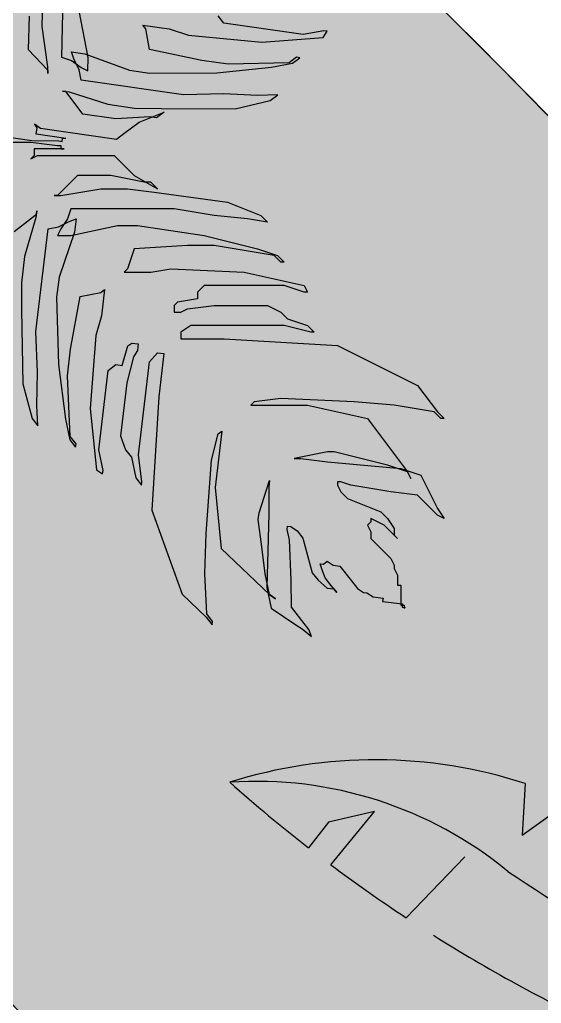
# Model space of a CAD drawing. Header units: inches. Extents: x 478327 to 492265, y -26791 to -22136.
# Drawn here: x 481027.24 to 481049.12, y -23117.82 to -23076.56 of the extents above; entities that cross this region are included whole.
import ezdxf

# ---------------------------------------------------------------- set-up
doc = ezdxf.new("R2010")
doc.units = ezdxf.units.IN
doc.header["$MEASUREMENT"] = 0
doc.layers.add('ARBOLES', color=7, linetype='Continuous')
doc.layers.add('Grass', color=90, linetype='Continuous')

# ---------------------------------------------------------------- blocks, each defined once
blk = doc.blocks.new('ARB-P17')
at = {"layer": 'ARBOLES'}
for p, q in [((0.2447336355967877, 0.4992077235902741), (0.2383205094065488, 0.2239254544273876)), ((0.1869665573908037, 0.3050858531376832), (0.1886215584071067, 0.3761264691721635)), ((0.3092748567385968, 0.2222724631737946), (0.2855631930636093, 0.3472133350845752)), ((0.1521099655259661, 0.3325526201375339), (0.1500412160875442, 0.2437519287415455)), ((0.6711808954699734, 0.3138741998280921), (0.6561106466394051, 0.3339568709968432)), ((0.2022226686114266, 0.1981118380484474), (0.1869665573908037, 0.3050858531376832)), ((0.455123630389096, 0.3089669986584624), (0.5254656925675363, 0.2988932663438106)), ((0.4626586769304595, 0.2989256742264672), (0.455123630389096, 0.3089669986584624)), ((0.4726980155828641, 0.2437146707566455), (0.4626586769304595, 0.2989256742264672)), ((0.5254656925675363, 0.2988932663438106), (0.5769647421237778, 0.2825558285461796)), ((0.8822073935009769, 0.2836529582747005), (0.6711808954699734, 0.3138741998280921)), ((0.9374793625966901, 0.2936618748240392), (0.8822073935009769, 0.2836529582747005)), ((0.9349639790717674, 0.2760976534625286), (0.9462721009006145, 0.2924026610728276)), ((0.9462721009006145, 0.2924026610728276), (0.9374793625966901, 0.2936618748240392)), ((0.5769647421237778, 0.2825558285461796), (0.7716632995618794, 0.2636351474807554)), ((0.7716632995618794, 0.2636351474807554), (0.9349639790717674, 0.2760976534625286)), ((0.1500412160875442, 0.2437519287415455), (0.1673660730822917, 0.2255784477541738)), ((0.2717109993325266, 0.2187247984182648), (0.2654336445535534, 0.2375482335309584)), ((0.2654336445535534, 0.2375482335309584), (0.3006045977690519, 0.2325113785260555)), ((0.6121247596728381, 0.2147850508371221), (0.4726980155828641, 0.2437146707566455)), ((0.1673660730822917, 0.2255784477541738), (0.2020157944005802, 0.1892318003676507)), ((0.2383205094065488, 0.2239254544273876), (0.2647214598250116, 0.2144255463222748)), ((0.2647214598250116, 0.2144255463222748), (0.2909156250246667, 0.1960455984631437)), ((0.2855234006528633, 0.1898600388735474), (0.2717109993325266, 0.2187247984182648)), ((0.3006045977690519, 0.2325113785260555), (0.419930325978811, 0.1885359870521768)), ((0.3084473598947568, 0.1867523124506363), (0.3092748567385968, 0.2222724631737946)), ((0.6824668218514773, 0.2047113185224418), (0.6121247596728381, 0.2147850508371221)), ((0.8646106697315759, 0.2234375076825188), (0.8445098095990033, 0.2083917138234312)), ((0.8533025479029276, 0.2071325000722197), (0.8734035637831425, 0.222178271626575)), ((0.8734035637831425, 0.222178271626575), (0.8646106697315759, 0.2234375076825188)), ((0.2018089165252093, 0.1803516053927865), (0.2022226686114266, 0.1981118380484474)), ((0.2020157944005802, 0.1892318003676507), (0.2018089165252093, 0.1803516053927865)), ((0.2905430762886567, 0.1622545811971179), (0.2855234006528633, 0.1898600388735474)), ((0.2909156250246667, 0.1960455984631437), (0.3084473598947568, 0.1867523124506363)), ((0.419930325978811, 0.1885359870521768), (0.4726870672972439, 0.1809806599352726)), ((0.6523155316525902, 0.1821426277338389), (0.798030578807186, 0.1971235835228811)), ((0.8445098095990033, 0.2083917138234312), (0.6824668218514773, 0.2047113185224418)), ((0.798030578807186, 0.1971235835228811), (0.8533025479029276, 0.2071325000722197)), ((0.5631190539422164, 0.1232187987755253), (0.2905430762886567, 0.1622545811971179)), ((0.4726870672972439, 0.1809806599352726), (0.6523155316525902, 0.1821426277338389)), ((0.2503413560234833, 0.132162993479028), (0.2415484619719166, 0.1334222295349718)), ((0.2415484619719166, 0.1334222295349718), (0.2591340943274076, 0.1309037797278165)), ((0.2804815421891078, 0.09199769575110395), (0.2503413560234833, 0.132162993479028)), ((0.2591340943274076, 0.1309037797278165), (0.3621318819440376, 0.09822894874199051)), ((0.6711475959893676, 0.1256723223956158), (0.5631190539422164, 0.1232187987755253)), ((0.7603329822858597, 0.1218622509545071), (0.6711475959893676, 0.1256723223956158)), ((0.7012879505219871, 0.08550709048003569), (0.7942463994864112, 0.1080432629640313)), ((0.8143474153668534, 0.1230890345183013), (0.7603329822858597, 0.1218622509545071)), ((0.7942463994864112, 0.1080432629640313), (0.8143474153668534, 0.1230890345183013)), ((0.2955517910196477, 0.07191502458235277), (0.2804815421891078, 0.09199769575110395)), ((0.3621318819440376, 0.09822894874199051), (0.4324740998703192, 0.088155194122578)), ((0.4324740998703192, 0.088155194122578), (0.5040740095591616, 0.08686355018397762)), ((0.5040740095591616, 0.08686355018397762), (0.7012879505219871, 0.08550709048003569)), ((0.383479485553579, 0.05932284246043196), (0.2955517910196477, 0.07191502458235277)), ((0.4739225636124615, 0.064294881700107), (0.383479485553579, 0.05932284246043196)), ((0.4450288094282939, 0.05050832389704851), (0.5116090561005251, 0.07682222575198239)), ((0.4915080402201113, 0.0617764541975987), (0.4739225636124615, 0.064294881700107)), ((0.5116090561005251, 0.07682222575198239), (0.4915080402201113, 0.0617764541975987)), ((0.1736995752517032, 0.03559220617810865), (0.1661645287103397, 0.04563353061010389)), ((0.1661645287103397, 0.04563353061010389), (0.1824923135556276, 0.03433299242678345)), ((0.1711842043461331, 0.01802807293370279), (0.1736995752517032, 0.03559220617810865)), ((0.1824923135556276, 0.03433299242678345), (0.3847260732826783, 0.005370964624603403)), ((0.4048270891631205, 0.02041673617895867), (0.4450288094282939, 0.05050832389704851)), ((0.06315564967960086, 0.01557446119650763), (0.1598760825174566, 0.001723065323488981)), ((0.1598760825174566, 0.001723065323488981), (0.2314759922061, 0.0004314213847749215)), ((0.2503191605763107, 0.006695104563078758), (0.1711842043461331, 0.01802807293370279)), ((0.2314759922061, 0.0004314213847749215), (0.2402687305100244, -0.0008277923664081754)), ((0.2402687305100244, -0.0008277923664081754), (0.2415264222724147, 0.007954318314375541)), ((0.2415264222724147, 0.007954318314375541), (0.2503191605763107, 0.006695104563078758)), ((0.3847260732826783, 0.005370964624603403), (0.4048270891631205, 0.02041673617895867)), ((0.05877131347781983, -0.002885307138569715), (0.1564785460450366, -0.002885307138569715)), ((0.1564785460450366, -0.002885307138569715), (0.2275384373687359, -0.01175701816737273)), ((0.2453033315311188, -0.02062872919620418), (0.1653609931263134, -0.02062872919620418)), ((0.1653609931263134, -0.02062872919620418), (0.1653609931263134, -0.03837206223755629)), ((0.2275384373687359, -0.01175701816737273), (0.2364208844498137, -0.01175701816737273)), ((0.2364208844498137, -0.01175701816737273), (0.2364208844498137, -0.02062872919620418)), ((0.2364208844498137, -0.02062872919620418), (0.2453033315311188, -0.02062872919620418)), ((0.1564785460450366, -0.04724377326635931), (0.1742434402076185, -0.03837206223755629)), ((0.1653609931263134, -0.03837206223755629), (0.1564785460450366, -0.04724377326635931)), ((0.1742434402076185, -0.03837206223755629), (0.3785405097601711, -0.03837206223755629)), ((0.3785405097601711, -0.03837206223755629), (0.3963055612596236, -0.05611548429516233)), ((0.3963055612596236, -0.05611548429516233), (0.4318353495845884, -0.09160232841040283)), ((0.2808332771929543, -0.09160232841040283), (0.2630682256937007, -0.1093457504679236)), ((0.3696580626790649, -0.09160232841040283), (0.2808332771929543, -0.09160232841040283)), ((0.4584828481651471, -0.1093457504679236), (0.3696580626790649, -0.09160232841040283)), ((0.4318353495845884, -0.09160232841040283), (0.494012793826812, -0.1270891725255581)), ((0.2630682256937007, -0.1093457504679236), (0.2275384373687359, -0.1448325945831641)), ((0.2364208844498137, -0.1448325945831641), (0.3430105640985062, -0.1270891725255581)), ((0.3430105640985062, -0.1270891725255581), (0.4140704554220064, -0.1270891725255581)), ((0.4140704554220064, -0.1270891725255581), (0.4851303467455068, -0.1359608835543611)), ((0.47624774232753, -0.1093457504679236), (0.4584828481651471, -0.1093457504679236)), ((0.494012793826812, -0.1270891725255581), (0.47624774232753, -0.1093457504679236)), ((0.2186558329505601, -0.1448325945831641), (0.2364208844498137, -0.1448325945831641)), ((0.2275384373687359, -0.1448325945831641), (0.2186558329505601, -0.1448325945831641)), ((0.4851303467455068, -0.1359608835543611), (0.6805448118802815, -0.1625760166406849)), ((0.2630682256937007, -0.1803194386983193), (0.2541857786123956, -0.2069344827684745)), ((0.5384251865699525, -0.1803194386983193), (0.2630682256937007, -0.1803194386983193)), ((0.6450148662184461, -0.1980627717396714), (0.5384251865699525, -0.1803194386983193)), ((0.6805448118802815, -0.1625760166406849), (0.7693695973663636, -0.1980627717396714)), ((0.1321581930009756, -0.2255416626052238), (0.1716106239413477, -0.1944741931785358)), ((0.1705565366302153, -0.2032938737902157), (0.1402894107057477, -0.3070247270700577)), ((0.172664729923838, -0.1856543563418711), (0.1705565366302153, -0.2032938737902157)), ((0.1716106239413477, -0.1944741931785358), (0.172664729923838, -0.1856543563418711)), ((0.2541857786123956, -0.2069344827684745), (0.2364208844498137, -0.2335496158549119)), ((0.2586466524818434, -0.2138219957762715), (0.2773187806408828, -0.2071079416745931)), ((0.2773187806408828, -0.2071079416745931), (0.2731024313961541, -0.2423866641212271)), ((0.7338396517045283, -0.2069344827684745), (0.6450148662184461, -0.1980627717396714)), ((0.7871346488656455, -0.2158061937972775), (0.7338396517045283, -0.2069344827684745)), ((0.7693695973663636, -0.1980627717396714), (0.7871346488656455, -0.2158061937972775)), ((0.1124319588596165, -0.2410755535436522), (0.1321581930009756, -0.2255416626052238)), ((0.169953519047283, -0.5073753611813174), (0.202630356392234, -0.2339641686450591)), ((0.202630356392234, -0.2339641686450591), (0.230111416587988, -0.2283029172347426)), ((0.2364208844498137, -0.2335496158549119), (0.2275384373687359, -0.251293037912518)), ((0.230111416587988, -0.2283029172347426), (0.2586466524818434, -0.2138219957762715)), ((0.2630682256937007, -0.251293037912518), (0.3874229568414478, -0.2246779048261089)), ((0.3874229568414478, -0.2246779048261089), (0.4407179540025652, -0.2246779048261089)), ((0.4407179540025652, -0.2246779048261089), (0.618367524974758, -0.251293037912518)), ((0.2275384373687359, -0.251293037912518), (0.2630682256937007, -0.251293037912518)), ((0.2731024313961541, -0.2423866641212271), (0.2319180917543804, -0.3627042215944982)), ((0.618367524974758, -0.251293037912518), (0.760487150285087, -0.2867798820276732)), ((0.4318353495845884, -0.2867798820276732), (0.4140704554220064, -0.3400100591842659)), ((0.5739551322316174, -0.2779081709988702), (0.4318353495845884, -0.2867798820276732)), ((0.6450148662184461, -0.2779081709988702), (0.5739551322316174, -0.2779081709988702)), ((0.8048995430280286, -0.3045233040852793), (0.6450148662184461, -0.2779081709988702)), ((0.760487150285087, -0.2867798820276732), (0.8137819901093337, -0.3045233040852793)), ((0.1402894107057477, -0.3070247270700577), (0.1318566748739158, -0.377582484413324)), ((0.8226644371906103, -0.3222667261428285), (0.8048995430280286, -0.3045233040852793)), ((0.8137819901093337, -0.3045233040852793), (0.8315470416085872, -0.3222667261428285)), ((0.4140704554220064, -0.3400100591842659), (0.4051880083407298, -0.3488817702130689)), ((0.47624774232753, -0.3488817702130689), (0.5295427394886474, -0.3400100591842659)), ((0.5295427394886474, -0.3400100591842659), (0.7249572046232231, -0.3488817702130689)), ((0.8315470416085872, -0.3222667261428285), (0.8226644371906103, -0.3222667261428285)), ((0.2319180917543804, -0.3627042215944982), (0.2255935305448418, -0.4156226177144049)), ((0.4051880083407298, -0.3488817702130689), (0.47624774232753, -0.3488817702130689)), ((0.7249572046232231, -0.3488817702130689), (0.8848418814328339, -0.3843686143282241)), ((0.1318566748739158, -0.377582484413324), (0.1322329594659664, -0.4491930550115626)), ((0.618367524974758, -0.3843686143282241), (0.600602473475476, -0.4021120363858302)), ((0.8315470416085872, -0.3843686143282241), (0.618367524974758, -0.3843686143282241)), ((0.8848418814328339, -0.4021120363858302), (0.8315470416085872, -0.3843686143282241)), ((0.8848418814328339, -0.3843686143282241), (0.8937243285141108, -0.4021120363858302)), ((0.2255935305448418, -0.4156226177144049), (0.2309387709080397, -0.5951752946124031)), ((0.2626362874068491, -0.5542351750940782), (0.2883107794945658, -0.4141724736625747)), ((0.2883107794945658, -0.4141724736625747), (0.3432729882730143, -0.4028499814054669)), ((0.3432729882730143, -0.4028499814054669), (0.3531360960081997, -0.3950831140487878)), ((0.3531360960081997, -0.3950831140487878), (0.3447033788475551, -0.4656407151670976)), ((0.600602473475476, -0.4021120363858302), (0.600602473475476, -0.4198554584434646)), ((0.8937243285141108, -0.4021120363858302), (0.8848418814328339, -0.4021120363858302)), ((0.5473076336510587, -0.4287271694721823), (0.5384251865699525, -0.4375988805009854)), ((0.5384251865699525, -0.4375988805009854), (0.5384251865699525, -0.4553423025585914)), ((0.600602473475476, -0.4198554584434646), (0.5473076336510587, -0.4287271694721823)), ((0.5739551322316174, -0.4464705915297884), (0.6450148662184461, -0.4375988805009854)), ((0.6450148662184461, -0.4375988805009854), (0.7871346488656455, -0.4375988805009854)), ((0.7871346488656455, -0.4375988805009854), (0.8226644371906103, -0.4553423025585914)), ((0.1322329594659664, -0.4491930550115626), (0.1354700252068994, -0.6463850931328636)), ((0.3447033788475551, -0.4656407151670976), (0.3295697972141625, -0.5175062980319751)), ((0.5384251865699525, -0.4553423025585914), (0.5561900807323354, -0.4553423025585914)), ((0.5561900807323354, -0.4553423025585914), (0.5739551322316174, -0.4464705915297884)), ((0.8226644371906103, -0.4553423025585914), (0.8404294886898923, -0.4730857246162259)), ((0.5828375793128941, -0.490829057657578), (0.5561900807323354, -0.508572479715184)), ((0.8315470416085872, -0.490829057657578), (0.5828375793128941, -0.490829057657578)), ((0.9026067755954159, -0.508572479715184), (0.8315470416085872, -0.490829057657578)), ((0.8404294886898923, -0.4730857246162259), (0.8937243285141108, -0.490829057657578)), ((0.8937243285141108, -0.490829057657578), (0.9114893800133927, -0.508572479715184)), ((0.174922386431291, -0.6153174569175235), (0.169953519047283, -0.5073753611813174)), ((0.3295697972141625, -0.5175062980319751), (0.3151888221071886, -0.7125927096434452)), ((0.5561900807323354, -0.508572479715184), (0.5561900807323354, -0.5263159017727048)), ((0.9114893800133927, -0.508572479715184), (0.9026067755954159, -0.508572479715184)), ((0.4004182638686302, -0.5975392184450925), (0.415551826830665, -0.5456737918050578)), ((0.415551826830665, -0.5456737918050578), (0.4254149345658504, -0.5379069244483787)), ((0.4254149345658504, -0.5379069244483787), (0.4430329754135869, -0.5400125509583802)), ((0.4430329754135869, -0.5400125509583802), (0.440924800791322, -0.5576519121816261)), ((0.5561900807323354, -0.5263159017727048), (0.6716623647989763, -0.5263159017727048)), ((0.6716623647989763, -0.5263159017727048), (0.9736666669189162, -0.5440593238303393)), ((0.9736666669189162, -0.5440593238303393), (1.186846183552774, -0.6505197671596932)), ((0.2542035702462329, -0.6247927762123595), (0.2626362874068491, -0.5542351750940782)), ((0.4300075870738169, -0.57423861637497), (0.4127658494893183, -0.6437434042382506)), ((0.440924800791322, -0.5576519121816261), (0.4300075870738169, -0.57423861637497)), ((0.4729985134948151, -0.5883223526979009), (0.4937788349475056, -0.5639687811479064)), ((0.4937788349475056, -0.5639687811479064), (0.5113968757952421, -0.5660744076578226)), ((0.5113968757952421, -0.5660744076578226), (0.4976936847361628, -0.6807307242843308)), ((0.2309387709080397, -0.5951752946124031), (0.2493093996112066, -0.7405019060938685)), ((0.3630739888793642, -0.6109674828734057), (0.3828002230207232, -0.595433591935091)), ((0.3828002230207232, -0.595433591935091), (0.4004182638686302, -0.5975392184450925)), ((0.4434839567546476, -0.835274347174277), (0.4729985134948151, -0.5883223526979009)), ((0.1731904964008777, -0.7045673887390365), (0.174922386431291, -0.6153174569175235)), ((0.2616569852318946, -0.7867060918870264), (0.2542035702462329, -0.6247927762123595)), ((0.3377758000550841, -0.8226405986781913), (0.3630739888793642, -0.6109674828734057)), ((0.1354700252068994, -0.6463850931328636), (0.1601651080611077, -0.7387934541557115)), ((0.4127658494893183, -0.6437434042382506), (0.3959003778254839, -0.7848589189247548)), ((1.186846183552774, -0.6505197671596932), (1.186846183552774, -0.6505198561758618)), ((1.186846183552774, -0.6505198561758618), (1.240141023377191, -0.7214934553900889)), ((0.4976936847361628, -0.6807307242843308), (0.4794726263055225, -0.98270658516563)), ((0.1756749556153636, -0.7585385981139438), (0.1731904964008777, -0.7045673887390365)), ((0.7516047032037818, -0.6948783223036514), (0.7427222561225051, -0.7037500333324544)), ((0.7427222561225051, -0.7037500333324544), (0.8937243285141108, -0.7037500333324544)), ((0.8226644371906103, -0.6860066112749337), (0.7516047032037818, -0.6948783223036514)), ((1.018079059662057, -0.6948783223036514), (0.8226644371906103, -0.6860066112749337)), ((0.8937243285141108, -0.7037500333324544), (1.053609005323722, -0.739236877447695)), ((1.124668896647222, -0.7037500333324544), (1.018079059662057, -0.6948783223036514)), ((1.231258576295915, -0.7214934553900889), (1.124668896647222, -0.7037500333324544)), ((0.3151888221071886, -0.7125927096434452), (0.3314512575167043, -0.8755588385731129)), ((1.249023470458297, -0.739236877447695), (1.231258576295915, -0.7214934553900889)), ((1.240141023377191, -0.7214934553900889), (1.257905917539603, -0.739236877447695)), ((0.1601651080611077, -0.7387934541557115), (0.1756749556153636, -0.7585385981139438)), ((0.2493093996112066, -0.7405019060938685), (0.2606028979207622, -0.7955257724987064)), ((1.053609005323722, -0.739236877447695), (1.160198684972386, -0.8811841648922041)), ((1.257905917539603, -0.739236877447695), (1.249023470458297, -0.739236877447695)), ((0.3959003778254839, -0.7848589189247548), (0.4093020694286622, -0.8222432678813618)), ((0.6383364236754687, -0.8496163913834209), (0.6555781612599674, -0.7801116035201403)), ((0.6654412689951528, -0.7723447361634612), (0.6475217286913733, -0.922279775236575)), ((0.6555781612599674, -0.7801116035201403), (0.6654412689951528, -0.7723447361634612)), ((0.2606028979207622, -0.7955257724987064), (0.2761127454748475, -0.8152709164569103)), ((0.2771668514573378, -0.806451079620274), (0.2616569852318946, -0.7867060918870264)), ((0.2761127454748475, -0.8152709164569103), (0.2771668514573378, -0.806451079620274)), ((0.3490692983646397, -0.8776644650830292), (0.3377758000550841, -0.8226405986781913)), ((0.4093020694286622, -0.8222432678813618), (0.4248119169827476, -0.8419884118395942)), ((0.452669280441711, -0.9079375748024461), (0.4434839567546476, -0.835274347174277)), ((0.9470191683383575, -0.8279538987194427), (0.8581943828522753, -0.8456973207770488)), ((0.9647842198376395, -0.8279538987194427), (0.9470191683383575, -0.8279538987194427)), ((1.035843953824468, -0.8456973207770488), (0.9647842198376395, -0.8279538987194427)), ((0.4248119169827476, -0.8419884118395942), (0.4361053269051354, -0.8970122676807932)), ((0.623955429897336, -1.044702959219762), (0.6383364236754687, -0.8496163913834209)), ((0.8581943828522753, -0.8456973207770488), (0.8759594343515288, -0.8456973207770488)), ((0.8759594343515288, -0.8456973207770488), (0.9470191683383575, -0.8545690318057665)), ((0.9470191683383575, -0.8545690318057665), (1.142433790809804, -0.8723124538633726)), ((1.106903845147968, -0.8634407428345696), (1.035843953824468, -0.8456973207770488)), ((1.160198684972386, -0.8811841648922041), (1.106903845147968, -0.8634407428345696)), ((0.3314512575167043, -0.8755588385731129), (0.3480152110533083, -0.886484145694709)), ((0.3480152110533083, -0.886484145694709), (0.3490692983646397, -0.8776644650830292)), ((1.142433790809804, -0.8723124538633726), (1.195728630634051, -0.890055875921007)), ((1.169081289390363, -0.8989275869498101), (1.160198684972386, -0.8811841648922041)), ((1.160198684972386, -0.8811841648922041), (1.169081289390363, -0.8989275869498101)), ((1.195728630634051, -0.890055875921007), (1.231258576295915, -0.9610294751351204)), ((0.4361053269051354, -0.8970122676807932), (0.4516151744593913, -0.9167574116391107)), ((0.4516151744593913, -0.9167574116391107), (0.452669280441711, -0.9079375748024461)), ((0.7645233837004639, -0.9899373901375839), (0.7926823350024675, -0.9038458980809878)), ((0.7926823350024675, -0.9038458980809878), (0.7905741417088166, -0.921485415529304)), ((0.9736666669189162, -0.9077992979785279), (0.9736666669189162, -0.9166710090073308)), ((0.9825491140002214, -0.9077992979785279), (0.9736666669189162, -0.9077992979785279)), ((0.9736666669189162, -0.9166710090073308), (0.9825491140002214, -0.9344144310649654)), ((1.00919661258078, -0.9166710090073308), (0.9825491140002214, -0.9077992979785279)), ((1.115786292229245, -0.9344144310649654), (1.00919661258078, -0.9166710090073308)), ((0.6475217286913733, -0.922279775236575), (0.6637841641009175, -1.085245904166356)), ((0.7905741417088166, -0.921485415529304), (0.7909504449722532, -0.9930958299025008)), ((0.9825491140002214, -0.9344144310649654), (1.000314165499475, -0.9521577641063175)), ((1.186846183552774, -0.9432860530775997), (1.115786292229245, -0.9344144310649654)), ((1.000314165499475, -0.9521577641063175), (1.089138950985586, -0.987644608221558)), ((1.240141023377191, -0.9965163192503609), (1.186846183552774, -0.9432860530775997)), ((1.231258576295915, -0.9610294751351204), (1.240141023377191, -0.978772897192755)), ((0.4794726263055225, -0.98270658516563), (0.5598825941806069, -1.207013449466388)), ((0.7624151904068412, -1.0075769075859), (0.7645233837004639, -0.9899373901375839)), ((0.7909504449722532, -0.9930958299025008), (0.785378471617946, -1.189235210993843)), ((1.089138950985586, -0.987644608221558), (1.106903845147968, -1.005388030279164)), ((1.240141023377191, -0.978772897192755), (1.257906074876473, -1.005388030279164)), ((0.7716005140941036, -1.080240135214098), (0.7624151904068412, -1.0075769075859)), ((1.062491452405027, -1.014259741307882), (1.053609005323722, -1.023131452336685)), ((1.080256346567609, -1.014259741307882), (1.062491452405027, -1.005388030279164)), ((1.062491452405027, -1.005388030279164), (1.062491452405027, -1.014259741307882)), ((1.098021398066862, -1.023131452336685), (1.080256346567609, -1.014259741307882)), ((1.106903845147968, -1.005388030279164), (1.124668896647222, -1.032003163365516)), ((1.257906074876473, -1.005388030279164), (1.240141023377191, -0.9965163192503609)), ((0.6201153465734706, -1.151592408489591), (0.623955429897336, -1.044702959219762)), ((0.8395881995996888, -1.034691588103982), (0.8406422869108212, -1.025871907492302)), ((0.8452349394187593, -1.062203599418893), (0.8395881995996888, -1.034691588103982)), ((0.8406422869108212, -1.025871907492302), (0.8494513073346752, -1.026924720747303)), ((0.8494513073346752, -1.026924720747303), (0.8660152608712508, -1.037850027868899)), ((0.8660152608712508, -1.037850027868899), (0.8815250200383673, -1.057595161263578)), ((1.053609005323722, -1.023131452336685), (1.062491452405027, -1.040874874394319)), ((1.062491452405027, -1.040874874394319), (1.062491452405027, -1.058618296451925)), ((1.115786292229245, -1.040874874394319), (1.098021398066862, -1.023131452336685)), ((1.124668896647222, -1.049746585423122), (1.115786292229245, -1.040874874394319)), ((1.124668896647222, -1.032003163365516), (1.124668896647222, -1.049746585423122)), ((0.8502038951901341, -1.170145705718738), (0.8452349394187593, -1.062203599418893)), ((0.8815250200383673, -1.057595161263578), (0.9062201912797433, -1.150003532849979)), ((1.062491452405027, -1.058618296451925), (1.098021398066862, -1.094105051550912)), ((1.133551343728527, -1.058618296451925), (1.124668896647222, -1.049746585423122)), ((1.124668896647222, -1.049746585423122), (1.133551343728527, -1.058618296451925)), ((0.6637841641009175, -1.085245904166356), (0.7920793174195353, -1.207927385472203)), ((0.780785819110008, -1.152903519067252), (0.7716005140941036, -1.080240135214098)), ((1.098021398066862, -1.094105051550912), (1.115786292229245, -1.111848473608433)), ((0.9337013585338241, -1.14434213577826), (0.9270005127322348, -1.125649961299985)), ((0.9270005127322348, -1.125649961299985), (0.9358095331562879, -1.126702774554985)), ((0.9358095331562879, -1.126702774554985), (0.9456726408912742, -1.118935907198306)), ((0.9456726408912742, -1.118935907198306), (0.9622365944278499, -1.129861214319902)), ((1.115786292229245, -1.111848473608433), (1.124668896647222, -1.129591895666039)), ((0.6250843023448169, -1.259534514789465), (0.6201153465734706, -1.151592408489591)), ((0.9062201912797433, -1.150003532849979), (0.9217300575051866, -1.169748520583255)), ((0.940402185664226, -1.163034466481577), (0.9337013585338241, -1.14434213577826)), ((0.9622365944278499, -1.129861214319902), (0.9798546352755864, -1.131966840829818)), ((0.9798546352755864, -1.131966840829818), (1.010874260668146, -1.171456961957745)), ((1.124668896647222, -1.129591895666039), (1.124668896647222, -1.13846360669487)), ((1.124668896647222, -1.13846360669487), (1.133551343728527, -1.156207028752476)), ((0.7920793174195353, -1.207927385472203), (0.780785819110008, -1.152903519067252)), ((0.8505800913948178, -1.241756265753367), (0.8502038951901341, -1.170145705718738)), ((0.9217300575051866, -1.169748520583255), (0.9460489254833248, -1.190546477796488)), ((0.9559120518896691, -1.182779454214824), (0.940402185664226, -1.163034466481577)), ((1.010874260668146, -1.171456961957745), (1.026384126893589, -1.191201949690992)), ((1.133551343728527, -1.156207028752476), (1.133551343728527, -1.182822161838828)), ((0.785378471617946, -1.189235210993843), (0.7966719699275018, -1.244259077398766)), ((0.9460489254833248, -1.190546477796488), (0.9636669663310329, -1.192652104306461)), ((0.9636669663310329, -1.192652104306461), (0.9559120518896691, -1.182779454214824)), ((0.9636669663310329, -1.192652104306461), (0.9714218994437543, -1.202524598173056)), ((0.9714218994437543, -1.202524598173056), (0.9636669663310329, -1.192652104306461)), ((1.026384126893589, -1.191201949690992), (1.042948061759006, -1.202127413037658)), ((1.042948061759006, -1.202127413037658), (1.05175708218286, -1.203180226292545)), ((1.05175708218286, -1.203180226292545), (1.068321035719435, -1.214105533414227)), ((1.133551343728527, -1.182822161838828), (1.142433790809804, -1.182822161838828)), ((1.142433790809804, -1.182822161838828), (1.142433790809804, -1.23605242801159)), ((0.5598825941806069, -1.207013449466388), (0.5598826825679453, -1.207013460030026)), ((0.5598826825679453, -1.207013460030026), (0.6240302150334855, -1.268354195401145)), ((0.7920793174195353, -1.207927385472203), (0.808643252284952, -1.218852848818756)), ((0.808643252284952, -1.218852848818756), (0.7920793174195353, -1.207927385472203)), ((1.068321035719435, -1.214105533414227), (1.094748096991225, -1.217263973179143)), ((1.094748096991225, -1.217263973179143), (1.093694009679893, -1.226083653790823)), ((1.093694009679893, -1.226083653790823), (1.146548132223245, -1.232400533320629)), ((0.7966719699275018, -1.244259077398766), (0.8629276770155059, -1.287960451546525)), ((0.8971096713999883, -1.300991385178094), (0.8505800913948178, -1.241756265753367)), ((1.142433790809804, -1.23605242801159), (1.151316237891109, -1.23605242801159)), ((1.146548132223245, -1.232400533320629), (1.145494044912112, -1.241220213932309)), ((1.145494044912112, -1.241220213932309), (1.154302976948799, -1.24227301662367)), ((1.151316237891109, -1.23605242801159), (1.151316237891109, -1.244924050024224)), ((0.6240302150334855, -1.268354195401145), (0.6395400812591276, -1.288099183134392)), ((0.6405941685702601, -1.279279502522712), (0.6250843023448169, -1.259534514789465)), ((0.6395400812591276, -1.288099183134392), (0.6405941685702601, -1.279279502522712)), ((0.8629276770155059, -1.287960451546525), (0.8794916305522804, -1.298885758668206)), ((0.8794916305522804, -1.298885758668206), (0.9038104985302198, -1.319683715881439)), ((0.9038104985302198, -1.319683715881439), (0.8971096713999883, -1.300991385178094))]:
    blk.add_line(p, q, dxfattribs=at)
blk = doc.blocks.new('ARB-P18')
at = {"layer": 'ARBOLES'}
for p, q in [((-0.7441112765472155, 0.787271022220409), (-0.7519685472924776, 0.649828401317393)), ((-1.14511173855999, 0.7131622344533923), (-1.268146467084279, 0.684250826181227)), ((-1.261335396548304, 0.570844280015109), (-1.14511173855999, 0.7131622344533923)), ((-0.7519685472924776, 0.649828401317393), (-0.6468657241534856, 0.7251400292944652)), ((-1.268146467084279, 0.684250826181227), (-1.320935921663136, 0.616263093489124)), ((-0.90459520614084, 0.5924820694784785), (-1.061066742066316, 0.4301068312817335))]:
    blk.add_line(p, q, dxfattribs=at)
for centre, radius, start, end in [((-1.142994975741288, -0.4370864912357604), 1.287695432250722, 71.95489726185477, 107.5364689689958), ((-1.459774008883585, -0.2624759867832438), 1.055644946230034, 50.6244517153981, 93.86845109834233), ((1.218753221002089, 3.887138080361098), 4.141092141104364, 228.3931969492149, 232.1722485542307), ((1.218753221002089, 3.887138080361098), 4.141092141104364, 233.2090415905122, 236.5962130518087), ((12.86576906813374, 21.22323546657), 24.77333686481323, 236.5484666542707, 238.7064076833964), ((1.218753221002089, 3.887138080361098), 4.141092141104364, 237.7954958953658, 244.851021928278)]:
    blk.add_arc(centre, radius, start, end, dxfattribs=at)

msp = doc.modelspace()

# ---------------------------------------------------------------- hatches: boundary and pattern name
at = {"layer": 'Grass'}
h = msp.add_hatch(dxfattribs=at)
h.set_pattern_fill('AR-SAND', color=256, scale=1.5)
h.set_pattern_definition([(37.49999999999999, (-250199.6223462404, 13377.25736955298), (-0.09449003716441223, 2.890235653519738), [0, -2.28, 0, -2.55, 0, -2.4375]), (7.499999999999999, (-250199.6223462404, 13377.25736955298), (2.654665057901591, 4.233219097844611), [0, -1.23, 0, -2.055, 0, -0.7874999999999999]), (327.5, (-250201.4673462405, 13377.25736955298), (4.671212792627243, 0.008488580305447413), [0, -0.75, 0, -2.7, 0, -3.525]), (317.5, (-250201.4673462405, 13377.25736955298), (4.50918990685844, 1.316513347401374), [0, -0.375, 0, -1.77, 0, -2.025])])
edge = h.paths.add_edge_path()
edge.add_arc((480717.1827165507, -23405.77812472793), 464.8885633487714, 129.5789181852779, 151.4911101854538, ccw=False)
edge.add_line((480420.9834134408, -23047.46632033168), (480447.7433118582, -23079.83772494576))
edge.add_arc((480717.1827165498, -23405.77812472712), 422.8885633476546, 129.5789181852575, 148.3520474246445)
edge.add_line((480357.1827165517, -23183.88910514393), (480308.6651142155, -23183.88908733585))
edge = h.paths.add_edge_path()
edge.add_arc((480717.1829795838, -23405.77812472763), 464.8885633485761, 28.50888981451696, 50.42108181469284)
edge.add_line((481013.3822826938, -23047.46632033168), (480986.6223842764, -23079.83772494576))
edge.add_arc((480717.1829795846, -23405.77812472677), 422.8885633474225, 31.64795257531938, 50.421081814706326, ccw=False)
edge.add_line((481077.1829795827, -23183.88910514393), (481125.7005819189, -23183.88908733585))

# ---------------------------------------------------------------- linework, layer by layer
at = {"elevation": 6.930000000000007}
msp.add_lwpolyline([(481125.7005819189, -23183.88908733585, 0.09590237550287603), (481013.3822826938, -23047.46632033168), (480986.6223842764, -23079.83772494576, -0.08209692858393211), (481077.1829795827, -23183.88910514393)], format="xyb", close=True, dxfattribs=at)
for radius, start, end in [(464.8885633500545, 28.50884775522829, 123.6525355634819), (422.8885633500545, 31.64795257430476, 148.3520474256952)]:
    msp.add_arc((480717.1827165517, -23405.77812472863, 6.930000000000007), radius, start, end)

# ---------------------------------------------------------------- block references
at = {"layer": 'ARBOLES', "color": 7, "xscale": 15.75, "yscale": 15.75, "zscale": 15.75}
for name, p in [('ARB-P17', (481025.2372613505, -23081.65123321348, 14.20650000000001)), ('ARB-P18', (481060.1626546929, -23121.00307773444, 14.20650000000001))]:
    msp.add_blockref(name, p, dxfattribs=at)

doc.saveas('drawing.dxf')
